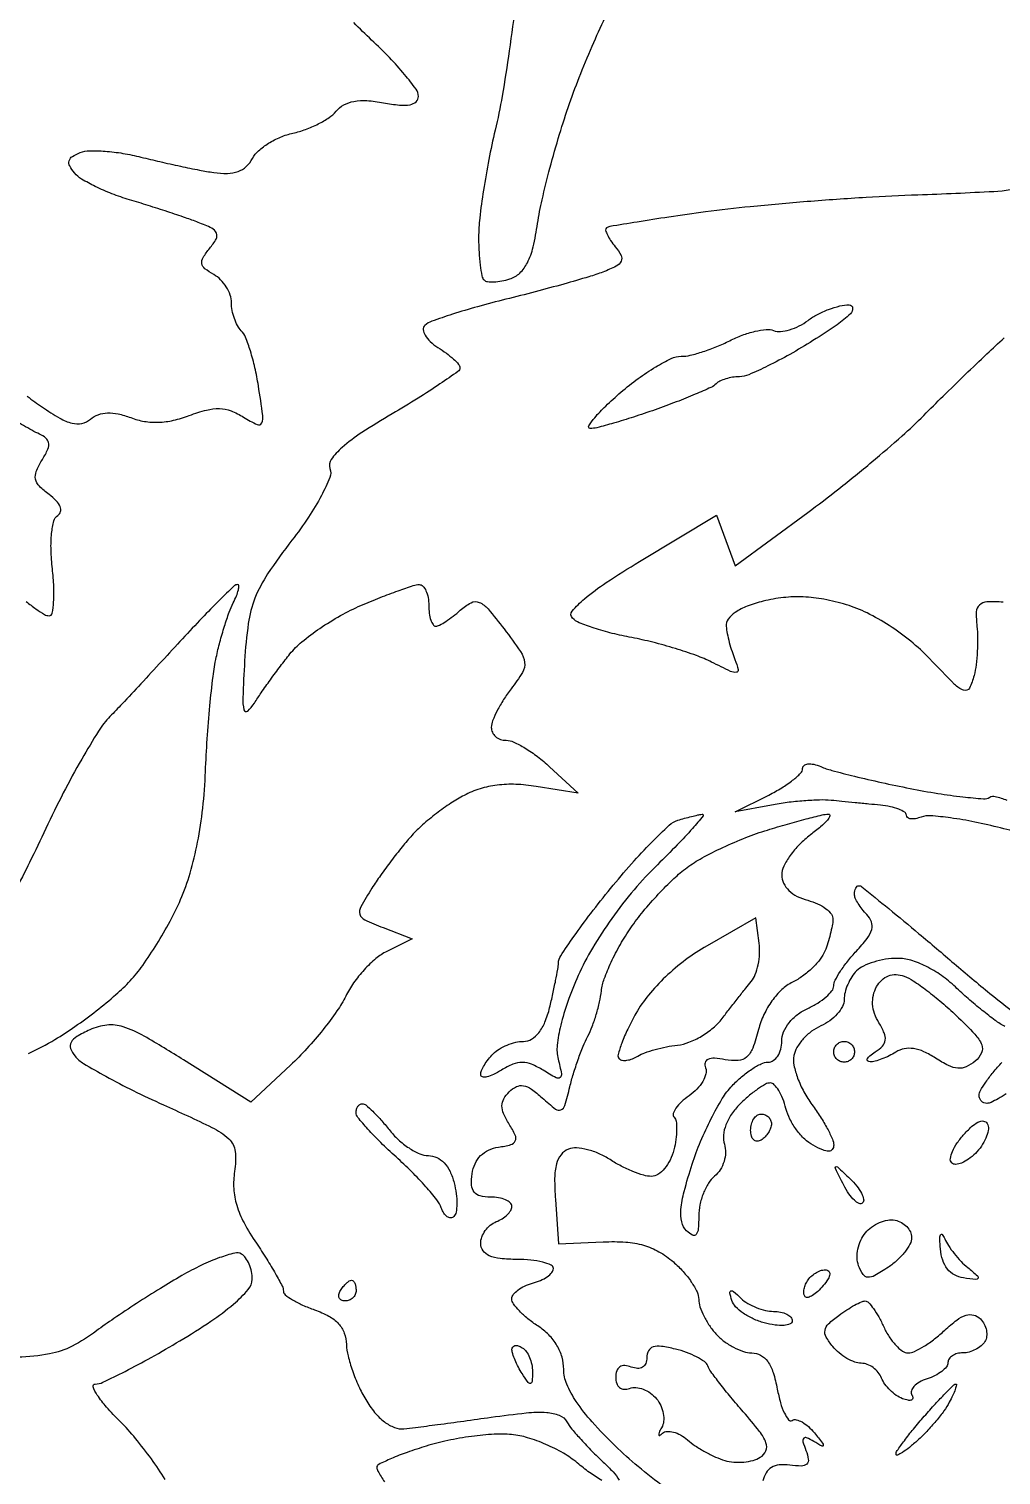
# Model space of a CAD drawing. Extents: x 0 to 102, y 0 to 135.
# Drawn here: x 80.16 to 88.08, y 54.76 to 66.54 of the extents above; entities that cross this region are included whole.
import ezdxf

# ---------------------------------------------------------------- set-up
doc = ezdxf.new("R2010")
doc.units = 0
doc.header["$MEASUREMENT"] = 0

msp = doc.modelspace()

# ---------------------------------------------------------------- linework, layer by layer
for points in [[(84.123357, 66.756295, -0.0067), (84.071651, 66.361693, -0.006778), (84.013039, 65.992021, -0.015524), (83.956498, 65.715715, 0.010506), (83.904886, 65.475779, 0.009404), (83.861283, 65.224874, 0.009476), (83.830639, 64.998086, 0.028847), (83.82168, 64.842925, 0.013515), (83.824919, 64.7231, 0.018131), (83.834718, 64.614901, 0.015411), (83.848668, 64.527003, 0.150415), (83.866065, 64.494135, 0.167242), (83.894092, 64.480459, 0.040651), (83.946287, 64.478302, 0.03721), (84.009882, 64.485605, 0.029661), (84.076836, 64.50256, 0.114569), (84.15754, 64.550441, 0.086287), (84.218937, 64.633765, 0.057941), (84.265665, 64.762926, 0.02108), (84.302342, 64.954435, -0.020014), (84.338938, 65.147746, -0.008294), (84.403135, 65.405931, -0.00819), (84.481159, 65.680709, -0.010461), (84.562449, 65.931053, -0.010888), (84.653328, 66.174955, -0.00906), (84.760224, 66.430232, -0.009171), (84.866652, 66.660455, -0.024386)], [(80.143439, 63.546076, 0.005771), (80.267232, 63.457994, 0.020329), (80.40898, 63.367892, 0.069798), (80.509774, 63.326907, 0.11475), (80.588918, 63.325457, 0.121226), (80.658791, 63.359334, -0.085825), (80.722591, 63.39599, -0.078128), (80.797138, 63.410662, -0.064518), (80.884646, 63.402723, -0.036013), (80.987274, 63.371949, 0.049911), (81.098741, 63.341869, 0.050114), (81.213804, 63.33453, 0.046747), (81.334963, 63.350354, 0.034419), (81.464664, 63.389357, -0.027405), (81.604829, 63.433659, -0.070314), (81.710284, 63.445405, -0.082669), (81.804432, 63.426866, -0.049755), (81.906739, 63.376328, 0.027086), (82.017251, 63.315368, 0.416767), (82.054361, 63.328488, 0.145909), (82.063719, 63.389806, 0.005025), (82.027509, 63.632052, 0.016349), (81.99912, 63.778776, 0.019246), (81.962424, 63.915453, 0.018473), (81.923134, 64.027329, 0.102885), (81.88847, 64.08027, -0.073242), (81.857692, 64.121733, -0.038627), (81.831779, 64.180529, -0.037413), (81.814111, 64.246124, -0.047114), (81.8082, 64.308716, 0.084415), (81.797553, 64.371332, 0.056373), (81.765884, 64.436976, 0.055102), (81.719244, 64.49558, 0.069685), (81.664146, 64.537409, -0.039813), (81.59195, 64.585727, -0.189252), (81.567406, 64.627872, -0.178564), (81.57738, 64.677041, -0.03481), (81.631042, 64.751711, 0.044338), (81.683017, 64.827017, 0.237357), (81.685407, 64.875367, 0.175909), (81.646817, 64.915568, 0.023573), (81.537451, 64.963161, 0.008293), (81.434601, 65.000325, 0.003067), (81.28855, 65.049376, 0.003039), (81.128473, 65.100971, 0.003657), (80.977351, 65.147456, -0.019656), (80.834404, 65.196483, -0.020976), (80.698882, 65.255652, -0.021108), (80.587267, 65.316022, -0.085219), (80.528667, 65.366191, -0.05219), (80.490595, 65.423246, -0.191354), (80.486085, 65.46563, -0.186132), (80.511921, 65.500318, -0.04908), (80.5749, 65.531874, -0.087627), (80.651648, 65.546761, -0.022665), (80.778078, 65.543153, -0.022348), (80.924125, 65.52576, -0.02111), (81.070878, 65.495179, 0.005339), (81.224671, 65.458035, 0.004205), (81.391963, 65.420996, 0.004252), (81.547989, 65.389209, 0.010483), (81.663146, 65.369263, 0.041786), (81.775086, 65.36175, 0.083477), (81.862083, 65.377857, 0.100021), (81.928777, 65.418658, 0.082939), (81.979692, 65.484683, -0.08836), (82.02849, 65.546574, -0.0422), (82.109871, 65.607485, -0.040083), (82.208129, 65.658396, -0.045462), (82.309251, 65.690462, 0.033862), (82.411943, 65.720426, 0.029329), (82.514875, 65.765193, 0.030435), (82.603447, 65.817057, 0.071995), (82.66007, 65.868174, -0.09539), (82.723466, 65.92027, -0.079956), (82.805699, 65.949182, -0.061511), (82.911533, 65.955077, -0.029565), (83.046616, 65.93792, 0.020739), (83.177449, 65.918953, 0.070617), (83.263293, 65.922259, 0.141616), (83.312072, 65.94648, 0.210157), (83.331, 65.989523, 0.158573), (83.311793, 66.048562, 0.015715), (83.219169, 66.167788, 0.018573), (83.096112, 66.305558, 0.013699), (82.9503, 66.449, -0.01187), (82.804469, 66.591416, -0.016544)], [(88.285278, 65.253312, -0.047179), (88.018735, 65.213329, -0.005194), (87.400912, 65.18599, 0.006794), (86.978326, 65.165935, 0.004621), (86.498105, 65.132143, 0.004657), (86.03516, 65.090922, 0.009323), (85.670372, 65.048132, 0.002447), (85.371202, 65.00588, 0.003808), (85.113788, 64.966234, 0.001173), (84.891253, 64.929687, 0.121493), (84.862894, 64.917465, 0.304737), (84.856774, 64.899624, 0.045754), (84.870537, 64.862219, 0.038474), (84.897371, 64.81545, 0.02373), (84.93554, 64.764747, -0.053117), (84.982299, 64.694393, -0.237942), (84.982935, 64.646394, -0.165459), (84.9426, 64.605774, -0.024416), (84.835028, 64.558745, -0.018341), (84.719275, 64.519531, -0.004018), (84.517328, 64.461038, -0.004178), (84.282529, 64.397182, -0.004001), (84.043283, 64.336301, 0.007466), (83.813711, 64.276185, 0.010105), (83.608288, 64.214604, 0.007393), (83.439405, 64.157464, 0.102064), (83.384476, 64.124204, 0.228341), (83.370816, 64.089391, 0.114522), (83.385252, 64.04323, 0.07611), (83.426928, 63.992017, 0.044413), (83.490226, 63.944196, -0.019825), (83.558843, 63.897464, -0.026678), (83.616768, 63.849571, -0.025875), (83.659163, 63.806271, -0.182769), (83.6694, 63.7792, -0.242956), (83.653648, 63.748697, -0.004917), (83.507016, 63.646733, -0.010455), (83.328485, 63.530563, -0.006693), (83.116603, 63.402813, 0.01236), (82.869668, 63.250087, 0.035805), (82.709831, 63.128527, 0.054515), (82.620385, 63.030585, 0.254697), (82.610647, 62.957459, -0.191818), (82.60972, 62.883989, -0.023934), (82.540511, 62.736796, -0.025088), (82.435907, 62.561313, -0.017354), (82.301127, 62.373482, 0.016359), (82.103024, 62.098557, 0.054439), (81.999774, 61.901636, 0.058468), (81.945292, 61.69462, 0.020975), (81.915223, 61.390636, 0.003962), (81.900534, 61.089417, 0.067155), (81.909774, 60.990674, 0.568089), (81.940094, 60.980957, 0.073263), (81.99499, 61.045945, -0.012251), (82.049566, 61.129309, -0.005488), (82.125176, 61.236317, -0.005429), (82.20762, 61.347751, -0.007346), (82.284678, 61.446527, -0.051422), (82.381716, 61.544625, -0.022222), (82.528891, 61.65504, -0.021708), (82.697259, 61.759616, -0.026865), (82.862742, 61.841332, -0.006526), (83.020717, 61.906621, -0.008619), (83.166398, 61.961725, -0.006518), (83.289157, 62.003958, -0.079746), (83.338014, 62.0118, -0.204743), (83.367669, 61.999125, -0.083455), (83.392809, 61.962097, -0.063693), (83.409901, 61.907371, -0.043906), (83.4156, 61.8426, 0.031849), (83.419733, 61.777783, 0.049155), (83.432282, 61.723102, 0.063179), (83.45057, 61.685243, 0.253904), (83.472389, 61.6734, 0.122956), (83.502873, 61.681012, 0.021326), (83.554459, 61.711376, 0.022059), (83.613174, 61.753185, 0.018173), (83.672031, 61.802681, -0.062868), (83.759811, 61.864031, -0.225615), (83.826336, 61.866735, -0.116895), (83.898757, 61.813274, -0.012638), (84.029933, 61.650021, -0.012006), (84.163831, 61.465444, -0.122975), (84.196721, 61.377762, -0.166904), (84.178852, 61.296566, -0.026981), (84.085971, 61.16119, 0.021807), (84.02497, 61.074221, 0.023202), (83.973119, 60.98401, 0.023598), (83.936024, 60.902718, 0.091028), (83.925081, 60.84855, 0.115732), (83.93379, 60.808217, 0.102373), (83.959749, 60.773864, 0.095121), (83.99909, 60.750815, 0.08528), (84.045741, 60.7428, -0.109435), (84.107993, 60.72901, -0.027308), (84.200463, 60.679616, -0.02659), (84.302524, 60.610035, -0.023971), (84.400374, 60.527704), (84.632466, 60.312609), (84.290595, 60.367276, 0.030024), (84.123755, 60.383769, 0.040551), (83.972334, 60.377322, 0.043665), (83.83324, 60.347546, 0.045387), (83.703312, 60.29431, 0.027117), (83.59631, 60.231068, 0.01671), (83.477363, 60.145892, 0.016743), (83.365077, 60.053532, 0.028628), (83.278747, 59.968288, 0.013514), (83.199502, 59.875619, 0.007818), (83.109043, 59.760213, 0.007809), (83.021849, 59.641513, 0.012993), (82.952609, 59.538535, 0.014042), (82.862038, 59.386714, 0.198886), (82.854795, 59.325167, 0.219104), (82.893587, 59.279749, 0.017302), (83.043586, 59.216698), (83.281547, 59.126225), (83.073623, 59.022715, 0.059827), (82.984786, 58.964332, 0.031678), (82.889501, 58.872991, 0.031014), (82.802626, 58.765823, 0.04162), (82.7388, 58.65837, -0.038982), (82.667685, 58.537197, -0.016357), (82.55447, 58.385568, -0.016067), (82.422234, 58.230534, -0.020115), (82.289493, 58.095964), (81.967086, 57.794394), (81.418528, 58.138338, 0.008418), (81.098073, 58.331825, 0.054027), (80.925239, 58.408679, 0.104866), (80.793613, 58.422085, 0.080185), (80.653676, 58.383733, 0.025764), (80.547385, 58.328525, 0.133096), (80.501413, 58.281644, 0.220421), (80.49754, 58.231482, 0.084168), (80.533499, 58.169369, 0.084406), (80.603025, 58.109651, 0.009438), (80.784503, 58.005172, 0.011255), (81.00726, 57.888923, 0.008906), (81.253009, 57.773029, -0.006245), (81.648561, 57.589056, -0.076048), (81.786162, 57.494992, -0.17852), (81.837762, 57.392405, -0.068506), (81.83386, 57.230347, 0.054751), (81.826604, 57.089527, 0.05905), (81.850655, 56.954188, 0.049985), (81.910245, 56.810742, 0.02566), (82.011259, 56.64409, -0.008575), (82.095506, 56.515244, -0.011731), (82.166592, 56.396241, -0.00862), (82.22144, 56.29531, -0.120713), (82.2312, 56.25547, 0.23013), (82.245889, 56.225245, 0.030896), (82.305754, 56.183915, 0.030559), (82.387779, 56.141067, 0.021218), (82.485, 56.102477, -0.040927), (82.6016, 56.050792, -0.082465), (82.6806, 55.989023, -0.098334), (82.726835, 55.913033, -0.079875), (82.744983, 55.819251, 0.053246), (82.757847, 55.726719, 0.022903), (82.793568, 55.607154, 0.02235), (82.843613, 55.482153, 0.027464), (82.901695, 55.3707, 0.038579), (82.974789, 55.266661, 0.057271), (83.054914, 55.189461, 0.069502), (83.136155, 55.143632, 0.119333), (83.212762, 55.133048, 0.006753), (83.306413, 55.143747, 0.001101), (83.487675, 55.167346, 0.001213), (83.700896, 55.19611, 0.001068), (83.9232, 55.227132, -0.008964), (84.209978, 55.262545, -0.041722), (84.3765, 55.266132, -0.081678), (84.479228, 55.242636, -0.164522), (84.541306, 55.188849, 0.040169), (84.582226, 55.130425, 0.010876), (84.656166, 55.044929, 0.010936), (84.744623, 54.951238, 0.011147), (84.836541, 54.862114, -0.020344), (84.916998, 54.781181, -0.048351), (84.967978, 54.713439, -0.115838)], [(88.094869, 61.868272, 0.027328), (87.962981, 61.870274, 0.177007), (87.902483, 61.845417, 0.202164), (87.876758, 61.789563, 0.036953), (87.881548, 61.6734, -0.026363), (87.887477, 61.578466, -0.016739), (87.884838, 61.467679, -0.01681), (87.874912, 61.3588, -0.02966), (87.858415, 61.270072, -0.058555), (87.820274, 61.168775, -0.38182), (87.773569, 61.150969, -0.106203), (87.700011, 61.198832, -0.00516), (87.495567, 61.408822, 0.031113), (87.342707, 61.550342, 0.027539), (87.167325, 61.678115, 0.028416), (86.986579, 61.781062, 0.042758), (86.817938, 61.847534, 0.026189), (86.635384, 61.89175, 0.035576), (86.467001, 61.911054, 0.037499), (86.304856, 61.905873, 0.034823), (86.141138, 61.87667, 0.029171), (86.009907, 61.835432, 0.057958), (85.913287, 61.785305, 0.082692), (85.85484, 61.729824, 0.187067), (85.838452, 61.672086, 0.027489), (85.847191, 61.613579, 0.013694), (85.864323, 61.540616, 0.01355), (85.886249, 61.465804, 0.019391), (85.910019, 61.400885, -0.03261), (85.93743, 61.319416, -0.459075), (85.922028, 61.296969, -0.137989), (85.87488, 61.304848, -0.005728), (85.719585, 61.38011, 0.02876), (85.59562, 61.433289, 0.012477), (85.425422, 61.490216, 0.012299), (85.240965, 61.541909, 0.015988), (85.069593, 61.579631, -0.015), (84.910436, 61.614335, -0.017869), (84.762788, 61.656859, -0.016848), (84.64205, 61.700912, -0.100803), (84.586494, 61.737666, -0.387731), (84.583877, 61.794999, -0.043705), (84.683894, 61.8958, -0.029829), (84.861505, 62.028678, -0.010369), (85.132158, 62.199091), (85.761176, 62.577162), (85.836238, 62.370801), (85.9113, 62.16444), (86.5035, 62.59949, 0.008935), (86.756078, 62.792086, 0.006843), (87.025438, 63.011255, 0.006925), (87.271982, 63.223405, 0.016227), (87.448709, 63.39032, -0.003187), (87.605881, 63.54672, -0.002163), (87.786746, 63.722884, -0.002179), (87.962874, 63.891478, -0.004367), (88.10376, 64.022847, 0.013257)], [(80.135478, 61.874093, 0.020217), (80.215448, 61.813264, 0.018597), (80.284988, 61.768429, 0.134675), (80.323005, 61.758, 0.362293), (80.34765, 61.778555, 0.028174), (80.359087, 61.870223, 0.028222), (80.360489, 61.99356, 0.016795), (80.348944, 62.140037, -0.021082), (80.338106, 62.294426, -0.032206), (80.342999, 62.42855, -0.035056), (80.36079, 62.531613, -0.196524), (80.393057, 62.57595, 0.192083), (80.41578, 62.606617, 0.165678), (80.412949, 62.646846, 0.09584), (80.380865, 62.694796, 0.039676), (80.321476, 62.745912, -0.039545), (80.243224, 62.81323, -0.143509), (80.2123, 62.870342, -0.149409), (80.217727, 62.933705, -0.044076), (80.262379, 63.021575, 0.027284), (80.307446, 63.10335, 0.115335), (80.319546, 63.157594, 0.186185), (80.303822, 63.197154, 0.096404), (80.260268, 63.22905, -0.01619), (80.198644, 63.260529, -0.001908), (80.064138, 63.335494, -0.002283)], [(80.153752, 58.191958, 0.027225), (80.37, 58.305336, 0.018231), (80.532741, 58.410521, 0.013046), (80.707076, 58.539332, 0.0132), (80.866922, 58.670945, 0.027393), (80.982891, 58.783397, 0.032175), (81.084608, 58.908745, 0.015469), (81.19922, 59.08125, 0.015268), (81.308096, 59.269234, 0.021099), (81.393275, 59.444566, 0.031856), (81.47146, 59.661202, 0.022685), (81.532136, 59.912073, 0.020922), (81.574196, 60.190172, 0.017311), (81.596244, 60.489, -0.007149), (81.610369, 60.753639, -0.00666), (81.632308, 61.024095, -0.006654), (81.658204, 61.263894, -0.022361), (81.684226, 61.4196, -0.012375), (81.713975, 61.543821, -0.010806), (81.751091, 61.67221, -0.010929), (81.789693, 61.786818, -0.031436), (81.823093, 61.86375, 0.021245), (81.849145, 61.920561, 0.04082), (81.864224, 61.96831, 0.061485), (81.867584, 62.001309, 0.407976), (81.856867, 62.0118, 0.193994), (81.830075, 62.000999, 0.002974), (81.708245, 61.882295, 0.00747), (81.568089, 61.739907, 0.004813), (81.40974, 61.57093, -0.000922), (81.240944, 61.387971, -0.00088), (81.068877, 61.202811, -0.000872), (80.916365, 61.039842, -0.003151), (80.818417, 60.936852, 0.051305), (80.725967, 60.818733, 0.010256), (80.58795, 60.589039, 0.010745), (80.437896, 60.313754, 0.009837), (80.295155, 60.024122, -0.004112), (80.163113, 59.748278, -0.006641), (80.0457, 59.515959, -0.001941)], [(88.279006, 59.979461, -0.006967), (88.074718, 60.028775, 0.012644), (87.864216, 60.077066, 0.015987), (87.667356, 60.110504, 0.01409), (87.502814, 60.12836, 0.112048), (87.4276, 60.117512, -0.042769), (87.381452, 60.104196, -0.079178), (87.342567, 60.102741, -0.127946), (87.31702, 60.1128, -0.239731), (87.3072, 60.132105, 0.257972), (87.293462, 60.15696, 0.047859), (87.245072, 60.181254, 0.040672), (87.176726, 60.201526, 0.026849), (87.0957, 60.21405, 0.000375), (87.000888, 60.223459, 0.000238), (86.890413, 60.234286, 0.000239), (86.781944, 60.244812, 0.000443), (86.69385, 60.25324, 0.030724), (86.600271, 60.256335, 0.012356), (86.472436, 60.249543, 0.012172), (86.334714, 60.235429, 0.015076), (86.2074, 60.215324), (85.9113, 60.159368), (86.18625, 60.297233, 0.02122), (86.291552, 60.35575, 0.029165), (86.380433, 60.417601, 0.029107), (86.445199, 60.474919, 0.199622), (86.4612, 60.5134, -0.235251), (86.473405, 60.537905, -0.136577), (86.50469, 60.550224, -0.082928), (86.552497, 60.547264, -0.043641), (86.60925, 60.5288, 0.035202), (86.699082, 60.497891, 0.005276), (86.884055, 60.450569, 0.005906), (87.104111, 60.399486, 0.005065), (87.336856, 60.350813, 0.00878), (87.563953, 60.309849, 0.012585), (87.766612, 60.28217, 0.008457), (87.935025, 60.266351, 0.158896), (87.986011, 60.278743, -0.203687), (88.030158, 60.285492, -0.025237), (88.125114, 60.256051, -0.0265)], [(85.336839, 54.655768, -0.014766), (85.121183, 54.825371, -0.019075), (84.934207, 54.994084, -0.016714), (84.747025, 55.189013, -0.034972), (84.617862, 55.354824, -0.046004), (84.540256, 55.496904, -0.102352), (84.5154, 55.617057, 0.070561), (84.501259, 55.716763, 0.064399), (84.459819, 55.812005, 0.060928), (84.392927, 55.898066, 0.052129), (84.3039, 55.97068, -0.025355), (84.22293, 56.029808, -0.0317), (84.154528, 56.092871, -0.033145), (84.10568, 56.151299, -0.158833), (84.0924, 56.19205, -0.169265), (84.104572, 56.226976, -0.064106), (84.142102, 56.263518, -0.054041), (84.196854, 56.296044, -0.043098), (84.2616, 56.319087, 0.038887), (84.32636, 56.341524, 0.050447), (84.381097, 56.372289, 0.059916), (84.41885, 56.406248, 0.181596), (84.4308, 56.438067, 0.294626), (84.412137, 56.46699, 0.044402), (84.343821, 56.490847, 0.038003), (84.248175, 56.507389, 0.023827), (84.1347, 56.5128, -0.025232), (83.99754, 56.519726, -0.078042), (83.908089, 56.543204, -0.13391), (83.857475, 56.584023, -0.15776), (83.8386, 56.642355, -0.088478), (83.848082, 56.695522, -0.06652), (83.875877, 56.748158, -0.065663), (83.916989, 56.792305, -0.081035), (83.9655, 56.820606, 0.048303), (84.014043, 56.844835, 0.053891), (84.055123, 56.87719, 0.061199), (84.08321, 56.912373, 0.13875), (84.0924, 56.944851, 0.214415), (84.079411, 56.973749, 0.079811), (84.040969, 56.998208, 0.060708), (83.984351, 57.014863, 0.041231), (83.917316, 57.0204, -0.058734), (83.833825, 57.030242, -0.170392), (83.785638, 57.061278, -0.155275), (83.764794, 57.117861, -0.046519), (83.769266, 57.21075, -0.07118), (83.793197, 57.292983, -0.088877), (83.838199, 57.358394, -0.089499), (83.902829, 57.403795, -0.073286), (83.983916, 57.427776, 0.028915), (84.084826, 57.448131, 0.224205), (84.120695, 57.478219, 0.222565), (84.120399, 57.525193, 0.0285), (84.070634, 57.616014, -0.035323), (84.025584, 57.70096, -0.105338), (84.01212, 57.765035, -0.129489), (84.02706, 57.821122, -0.066979), (84.071369, 57.879209, -0.084663), (84.129832, 57.920636, -0.158894), (84.186648, 57.928202, -0.109449), (84.251822, 57.900587, -0.029196), (84.340206, 57.829525, 0.016061), (84.448053, 57.738049, 0.269959), (84.492593, 57.731592, 0.229991), (84.524809, 57.767209, 0.012026), (84.565408, 57.920354, -0.015526), (84.594052, 58.025431, -0.011118), (84.632301, 58.141072, -0.011243), (84.673701, 58.249695, -0.023569), (84.711684, 58.3317, 0.030165), (84.74713, 58.410951, 0.017408), (84.780549, 58.509985, 0.017354), (84.807268, 58.612095, 0.027707), (84.822152, 58.701029, -0.060716), (84.845324, 58.799236, -0.020806), (84.901631, 58.934443, -0.020328), (84.97678, 59.079906, -0.022129), (85.061556, 59.214597, -0.021116), (85.162344, 59.347663, -0.014983), (85.285886, 59.4884, -0.015162), (85.412171, 59.615873, -0.03079), (85.520211, 59.706542, -0.034746), (85.64179, 59.783987, -0.015311), (85.812113, 59.869883, -0.015067), (85.998982, 59.950291, -0.019575), (86.174876, 60.011931, -0.004635), (86.339306, 60.060757, -0.005941), (86.491567, 60.102486, -0.004654), (86.619652, 60.134688, -0.049802), (86.6727, 60.142027, -0.52239), (86.683571, 60.127607, -0.099978), (86.664108, 60.093308, -0.03814), (86.608313, 60.038209, -0.015473), (86.52465, 59.971664, 0.038383), (86.43563, 59.893946, 0.03935), (86.360341, 59.80414, 0.042447), (86.308199, 59.715996, 0.112812), (86.292, 59.645115, 0.111829), (86.306957, 59.579078, 0.088472), (86.349731, 59.519409, 0.076224), (86.417127, 59.471273, 0.055594), (86.5035, 59.43906, -0.044448), (86.583995, 59.411061, -0.057405), (86.651125, 59.370979, -0.069572), (86.695925, 59.325595, -0.176047), (86.709054, 59.281838, -0.034688), (86.702633, 59.231307, -0.014072), (86.687218, 59.163606, -0.013845), (86.666494, 59.091454, -0.017131), (86.64307, 59.025582, -0.072038), (86.605526, 58.959971, -0.035249), (86.540845, 58.88828, -0.034054), (86.461746, 58.821897, -0.041785), (86.37938, 58.771782, 0.073026), (86.292403, 58.711138, 0.048264), (86.211964, 58.619364, 0.045667), (86.146041, 58.507354, 0.046871), (86.102224, 58.386194, -0.024648), (86.055052, 58.235104, -0.121825), (86.005512, 58.16181, -0.171109), (85.936911, 58.133206, -0.061323), (85.829684, 58.140336, 0.029228), (85.742309, 58.151798, 0.118194), (85.689666, 58.143124, 0.246363), (85.667473, 58.116186, 0.144086), (85.670907, 58.07347, -0.157468), (85.673563, 58.024359, -0.068896), (85.648126, 57.963502, -0.058413), (85.600538, 57.900926, -0.048266), (85.536821, 57.846439, 0.032413), (85.473763, 57.795882, 0.054342), (85.428942, 57.744943, 0.077053), (85.407338, 57.701253, 0.279671), (85.414398, 57.672402, -0.164727), (85.431063, 57.638671, -0.035113), (85.435185, 57.572446, -0.033182), (85.42914, 57.491328, -0.026302), (85.412248, 57.40504, -0.052779), (85.382042, 57.322638, -0.061463), (85.336382, 57.252885, -0.071526), (85.282985, 57.205519, -0.146742), (85.229912, 57.1896, -0.071976), (85.16649, 57.198777, -0.024398), (85.078263, 57.229609, -0.023681), (84.982778, 57.273671, -0.025093), (84.893777, 57.325802, 0.041976), (84.804449, 57.374154, 0.041635), (84.708059, 57.407064, 0.044886), (84.618979, 57.421081, 0.108617), (84.553451, 57.411176, 0.137416), (84.493144, 57.366319, 0.101574), (84.456368, 57.29128, 0.061909), (84.441242, 57.175197, 0.019525), (84.447048, 57.000024), (84.4731, 56.6397), (84.837371, 56.656186, -0.028469), (85.020016, 56.654049, -0.052529), (85.166141, 56.628427, -0.059552), (85.291037, 56.575989, -0.049849), (85.408421, 56.492879, -0.031589), (85.487554, 56.414774, -0.033613), (85.554459, 56.32885, -0.035736), (85.601256, 56.24767, -0.113355), (85.6152, 56.186955, 0.081928), (85.624978, 56.127682, 0.033887), (85.656329, 56.052428, 0.032384), (85.701629, 55.974617, 0.035914), (85.755212, 55.906111, 0.047556), (85.820025, 55.846908, 0.039596), (85.89882, 55.796846, 0.041246), (85.979037, 55.762514, 0.080665), (86.047478, 55.7514, -0.126413), (86.119465, 55.732904, -0.114247), (86.176822, 55.681524, -0.077207), (86.221269, 55.591516, -0.029793), (86.255143, 55.45604, 0.022742), (86.281098, 55.345647, 0.041907), (86.313587, 55.259377, 0.059837), (86.347169, 55.206221, 0.376796), (86.376291, 55.201309, -0.200598), (86.409804, 55.206636, -0.068339), (86.456598, 55.188229, -0.054917), (86.508384, 55.151183, -0.03969), (86.557364, 55.099729, -0.003799), (86.624004, 55.016274, -0.185789), (86.630158, 54.996298, -0.549482), (86.620088, 54.990831, -0.008746), (86.552573, 55.029939, 0.029588), (86.494502, 55.060419, 0.330888), (86.470496, 55.055179, 0.255003), (86.464454, 55.027831, 0.021122), (86.488466, 54.956372, -0.051435), (86.507956, 54.884164, -0.253696), (86.494529, 54.845726, -0.19162), (86.450693, 54.829267, -0.030035), (86.356878, 54.836744, 0.056545), (86.271658, 54.839011, 0.112414), (86.207684, 54.818501, 0.127145), (86.163872, 54.774542, 0.083896), (86.138379, 54.707503, 0.111824)], [(88.109931, 58.409758, -0.030052), (88.031342, 58.46051, -0.010502), (87.924531, 58.542468, -0.010386), (87.810494, 58.637795, -0.011942), (87.705819, 58.73355, 0.038021), (87.592287, 58.827023, 0.038899), (87.466743, 58.901434, 0.041753), (87.342409, 58.950205, 0.072718), (87.233012, 58.9662, 0.039092), (87.137365, 58.95871, 0.035153), (87.04049, 58.936378, 0.036925), (86.956322, 58.903669, 0.085438), (86.90112, 58.86468, 0.055269), (86.862252, 58.816118, 0.038719), (86.829421, 58.754142, 0.039129), (86.806991, 58.688981, 0.063413), (86.7996, 58.630941, -0.120437), (86.785733, 58.574205, -0.060637), (86.74383, 58.51303, -0.054948), (86.682356, 58.456976, -0.053837), (86.609744, 58.415211, 0.057033), (86.534902, 58.371527, 0.047865), (86.466889, 58.309682, 0.049985), (86.415312, 58.24002, 0.088033), (86.390035, 58.173234, 0.098549), (86.39083, 58.095697, 0.037009), (86.421065, 57.99083, 0.034892), (86.471906, 57.878329, 0.035625), (86.537591, 57.77481, -0.016587), (86.60551, 57.676267, -0.019561), (86.662886, 57.578607, -0.018802), (86.704523, 57.493386, -0.104595), (86.715, 57.443849, -0.160648), (86.703622, 57.409349, -0.236202), (86.675679, 57.395164, -0.1019), (86.625699, 57.405153, -0.022765), (86.546799, 57.442865, -0.069146), (86.478547, 57.492574, -0.04192), (86.412594, 57.567852, -0.041216), (86.358582, 57.655301, -0.056309), (86.326128, 57.741942, 0.031909), (86.300513, 57.821989, 0.043914), (86.266913, 57.889589, 0.051345), (86.230825, 57.936899, 0.207022), (86.198229, 57.951, 0.129027), (86.158526, 57.940581, 0.023867), (86.093983, 57.900026, 0.024194), (86.02124, 57.843907, 0.019982), (85.949272, 57.777472, 0.046399), (85.881755, 57.696109, 0.058638), (85.836394, 57.609571, 0.066821), (85.816495, 57.525422, 0.101875), (85.824283, 57.451017, -0.084741), (85.833636, 57.383796, -0.067304), (85.821562, 57.311391, -0.066489), (85.790426, 57.243932, -0.078377), (85.74401, 57.191185, 0.081243), (85.694644, 57.134437, 0.044136), (85.653038, 57.05163, 0.042484), (85.624712, 56.957556, 0.051934), (85.6152, 56.866221, -0.017826), (85.611397, 56.759597, -0.155565), (85.59405, 56.716159, -0.363237), (85.564297, 56.71058, -0.068585), (85.516755, 56.746605, -0.141934), (85.477352, 56.81815, -0.076274), (85.470331, 56.919484, -0.044798), (85.495937, 57.066351, -0.01256), (85.562, 57.289956, -0.021112), (85.6303, 57.474421, -0.018552), (85.71665, 57.660768, -0.018953), (85.807238, 57.823126, -0.051886), (85.886691, 57.927531, -0.028153), (85.964226, 58.001271, -0.030657), (86.047469, 58.063604, -0.032192), (86.12463, 58.107483, -0.113664), (86.179847, 58.1202, 0.150494), (86.222618, 58.133372, 0.09853), (86.259055, 58.170435, 0.081633), (86.28363, 58.22583, 0.063747), (86.292, 58.291214, -0.099216), (86.307059, 58.366359, -0.068524), (86.351225, 58.441324, -0.06243), (86.419018, 58.50797, -0.056219), (86.5035, 58.558593, 0.031617), (86.584461, 58.601854, 0.03991), (86.652872, 58.652125, 0.044454), (86.700911, 58.701822, 0.171551), (86.715, 58.741677, -0.121361), (86.726234, 58.787277, -0.023719), (86.769344, 58.860768, -0.023914), (86.829177, 58.943565, -0.020155), (86.9, 59.025318, 0.024123), (86.987618, 59.128095, 0.095414), (87.024877, 59.201907, 0.158886), (87.022547, 59.263337, 0.108507), (86.9846, 59.32264, -0.030453), (86.946177, 59.366052, -0.031302), (86.913692, 59.413429, -0.032962), (86.890972, 59.457876, -0.102015), (86.8842, 59.49072, -0.050805), (86.886838, 59.516617, -0.07076), (86.894693, 59.538519, -0.090857), (86.906285, 59.553246, -0.18268), (86.919919, 59.5584, -0.172192), (86.944732, 59.549594, -0.000783), (87.162696, 59.372016, -0.003566), (87.409751, 59.167136, -0.002229), (87.696234, 58.9239, 0.006444), (87.987531, 58.680772, 0.009528), (88.24972, 58.475784, 0.005279)], [(88.119935, 57.861405, -0.019115), (88.054445, 57.821812, -0.018494), (87.997006, 57.79274, -0.097606), (87.96285, 57.784491, -0.108473), (87.938647, 57.788738, -0.10411), (87.918038, 57.802756, -0.099956), (87.904232, 57.824449, -0.092141), (87.8994, 57.850448, -0.133846), (87.909718, 57.888301, -0.018511), (87.954068, 57.95761, -0.020128), (88.014242, 58.03734, -0.015817), (88.085505, 58.118855, 0.010497)], [(81.267417, 54.719727, 0.017094), (81.155434, 54.887197, 0.016874), (81.026814, 55.053841, 0.023587), (80.900189, 55.193011, -0.015657), (80.790292, 55.310015, -0.033568), (80.714826, 55.408127, -0.059398), (80.680964, 55.474806, -0.521258), (80.696887, 55.4976, 0.111517), (80.761397, 55.512169, 0.006653), (80.94162, 55.600908, 0.009732), (81.154551, 55.714567, 0.007013), (81.387787, 55.849288, 0.013465), (81.640099, 56.009149, 0.028565), (81.824335, 56.148855, 0.034451), (81.945148, 56.26713, 0.183814), (81.9774, 56.351895, 0.052194), (81.970939, 56.413618, 0.048465), (81.951806, 56.4743, 0.051888), (81.92366, 56.525096, 0.102244), (81.89027, 56.556663, 0.203893), (81.834469, 56.565171, 0.023884), (81.711435, 56.527283, 0.025545), (81.563124, 56.465004, 0.01824), (81.40382, 56.381028, 0.007912), (81.229323, 56.27704, 0.005449), (81.034821, 56.153971, 0.005495), (80.850246, 56.031446, 0.011159), (80.7084, 55.930322, -0.041788), (80.50986, 55.806365, -0.071619), (80.325627, 55.74293, -0.041043), (80.068954, 55.715472, -0.006133)], [(84.824934, 54.711133, -0.02182), (84.725355, 54.776679, -0.018437), (84.625927, 54.854266, 0.043888), (84.512239, 54.934027, 0.02884), (84.369347, 55.005967, 0.029001), (84.220927, 55.060271, 0.048543), (84.090686, 55.086098, 0.040259), (83.949481, 55.088679, 0.018085), (83.764732, 55.070447, 0.017768), (83.569863, 55.036983, 0.02309), (83.39445, 54.991862, 0.010582), (83.240425, 54.940973, 0.016617), (83.110643, 54.890112, 0.010833), (83.007936, 54.843208, 0.287754), (82.9926, 54.818767, 0.133639), (83.001088, 54.787575, 0.00734), (83.054221, 54.700147, 0.010958)]]:
    msp.add_lwpolyline(points, format="xyb")
for points in [[(86.8419, 64.291399, -0.402869), (86.869141, 64.265438, -0.212287), (86.850471, 64.217988, -0.044118), (86.742955, 64.129362, -0.010088), (86.5458, 63.9999, -0.011647), (86.357827, 63.887844, -0.014479), (86.177834, 63.792917, -0.012784), (86.023924, 63.722182, -0.098054), (85.94655, 63.705711, 0.036743), (85.891149, 63.700839, 0.033817), (85.835457, 63.687871, 0.035549), (85.787388, 63.669367, 0.086937), (85.756461, 63.647661, -0.089357), (85.714584, 63.618569, -0.006699), (85.587221, 63.562376, -0.009096), (85.432226, 63.499762, -0.006785), (85.259159, 63.436161, -0.006347), (85.083787, 63.376893, -0.008275), (84.921782, 63.32737, -0.006398), (84.785489, 63.290043, -0.072795), (84.730148, 63.283976, -0.573261), (84.718971, 63.304749, -0.03925), (84.76751, 63.371896, -0.026191), (84.856915, 63.466578, -0.012582), (84.9807, 63.578818, -0.020129), (85.121425, 63.690561, -0.023163), (85.264419, 63.785176, -0.023094), (85.391498, 63.853292, -0.109837), (85.471351, 63.871741, 0.05579), (85.546538, 63.880787, 0.02002), (85.650624, 63.909731, 0.019571), (85.763161, 63.950862, 0.021932), (85.867842, 63.999301, -0.030079), (85.969682, 64.044428, -0.032442), (86.073688, 64.075703, -0.034341), (86.165536, 64.090393, -0.114584), (86.225618, 64.082035, 0.114369), (86.281062, 64.074297, 0.049334), (86.354793, 64.088299, 0.045324), (86.433719, 64.119536, 0.045001), (86.505927, 64.164543, -0.041213), (86.582177, 64.212873, -0.030391), (86.673413, 64.253813, -0.030997), (86.765057, 64.282067, -0.058184)], [(85.641989, 60.140786, -0.681819), (85.650268, 60.12616, -0.010426), (85.563722, 60.023955, -0.012361), (85.439663, 59.890308, -0.006406), (85.278528, 59.729283, 0.024336), (85.088705, 59.525477, 0.020146), (84.906588, 59.291278, 0.020554), (84.748822, 59.050242, 0.030526), (84.632924, 58.826214, 0.018283), (84.547929, 58.613307, 0.026993), (84.49055, 58.420527, 0.030898), (84.462172, 58.258653, 0.089657), (84.46976, 58.145687, -0.012229), (84.496713, 58.02597, -0.287712), (84.484912, 57.994928, -0.296875), (84.452251, 57.992637, -0.012776), (84.348325, 58.053906, 0.04016), (84.253752, 58.102898, 0.098769), (84.177424, 58.118434, 0.0996), (84.101375, 58.103441, 0.041287), (84.0078, 58.055233, -0.027713), (83.942846, 58.019509, -0.057717), (83.888302, 58.000698, -0.108741), (83.852487, 58.000691, -0.352148), (83.8386, 58.017963, -0.102051), (83.845447, 58.051159, -0.032952), (83.868421, 58.09609, -0.031293), (83.901268, 58.143986, -0.030437), (83.94012, 58.18788, -0.059928), (83.989632, 58.226759, -0.03905), (84.054576, 58.259578, -0.038981), (84.124034, 58.281976, -0.058569), (84.187198, 58.2894, 0.136386), (84.253631, 58.307864, 0.09245), (84.312683, 58.360347, 0.068698), (84.362294, 58.446462, 0.035976), (84.400521, 58.56435, 0.005701), (84.426745, 58.676225, 0.0063), (84.449505, 58.785013, 0.005889), (84.466659, 58.878297, 0.031918), (84.472116, 58.929443, -0.136057), (84.490284, 58.985598, -0.006995), (84.598659, 59.144912, -0.010706), (84.735735, 59.331831, -0.00753), (84.897523, 59.536367, -0.010217), (85.068245, 59.737125, -0.013429), (85.232539, 59.912774, -0.010907), (85.37547, 60.051404, -0.113172), (85.446, 60.09206, -0.007137), (85.499651, 60.107677, -0.006328), (85.555918, 60.122425, -0.006365), (85.606913, 60.134416, -0.019282)], [(86.107056, 59.090546), (86.0805, 59.295059), (85.683246, 59.06879, 0.031384), (85.508365, 58.954088, 0.029155), (85.344629, 58.815742, 0.030267), (85.205196, 58.666205, 0.044504), (85.103658, 58.518099, 0.015499), (85.037061, 58.390502, 0.023705), (84.988164, 58.275696, 0.020358), (84.957727, 58.182138, 0.271172), (84.966533, 58.148467, 0.164362), (84.991708, 58.136007, 0.068312), (85.030129, 58.136108, 0.057415), (85.074955, 58.147734, 0.046313), (85.119543, 58.169881, -0.051448), (85.175729, 58.197075, -0.019506), (85.258856, 58.223608, -0.019076), (85.35217, 58.245634, -0.022108), (85.442421, 58.259223, 0.06761), (85.535585, 58.282046, 0.040773), (85.637802, 58.332278, 0.040119), (85.733054, 58.400059, 0.0552), (85.80552, 58.47602, -0.002159), (85.868791, 58.55824, -0.001817), (85.936507, 58.644804, -0.001832), (85.998908, 58.723384, -0.005072), (86.043576, 58.778066, 0.083841), (86.076226, 58.834074, 0.040043), (86.099362, 58.914393, 0.038222), (86.110572, 59.004317, 0.044212)], [(87.288287, 58.820947, -0.058944), (87.362355, 58.783308, -0.014695), (87.473304, 58.704551, -0.014813), (87.595754, 58.606274, -0.014396), (87.713374, 58.500008, -0.012281), (87.865437, 58.347127, -0.091721), (87.920884, 58.261608, -0.212365), (87.919147, 58.195374, -0.108761), (87.867086, 58.128487, -0.066061), (87.794474, 58.082883, -0.127057), (87.727267, 58.070924, -0.097421), (87.650708, 58.092185, -0.028739), (87.544693, 58.153248, 0.037939), (87.449826, 58.205592, 0.069357), (87.365292, 58.230806, 0.085337), (87.289762, 58.229378, 0.093932), (87.221781, 58.202504, -0.026645), (87.167299, 58.171992, -0.023884), (87.107885, 58.146207, -0.02462), (87.052282, 58.128243, -0.065908), (87.0111, 58.122791, -0.187457), (86.991445, 58.130428, -0.34036), (86.988628, 58.146503, -0.103212), (87.009877, 58.172334, -0.027551), (87.0534, 58.203514, 0.060922), (87.111629, 58.251401, 0.159862), (87.134575, 58.299662, 0.133594), (87.126419, 58.358023, 0.037528), (87.083592, 58.440392, -0.054844), (87.047605, 58.515868, -0.067942), (87.032179, 58.592098, -0.071774), (87.038071, 58.66622, -0.072021), (87.064679, 58.73556, -0.077292), (87.106928, 58.789496, -0.09712), (87.160661, 58.823065, -0.0984), (87.222522, 58.833595, -0.081392)], [(86.7996, 58.2894, -0.099038), (86.831887, 58.282941, -0.097945), (86.859349, 58.264549, -0.097945), (86.877741, 58.237087, -0.099038), (86.8842, 58.2048, -0.099038), (86.877741, 58.172513, -0.097945), (86.859349, 58.145051, -0.097945), (86.831887, 58.126659, -0.099038), (86.7996, 58.1202, -0.099038), (86.767313, 58.126659, -0.097945), (86.739851, 58.145051, -0.097945), (86.721459, 58.172513, -0.099038), (86.715, 58.2048, -0.099038), (86.721459, 58.237087, -0.097945), (86.739851, 58.264549, -0.097945), (86.767313, 58.282941, -0.099038)], [(82.874674, 57.7818, -0.178474), (82.903022, 57.771349, -0.01616), (82.959757, 57.719672, -0.019372), (83.024853, 57.651315, -0.013928), (83.092315, 57.5703, 0.04057), (83.167344, 57.489375, 0.039628), (83.255015, 57.420928, 0.042447), (83.341768, 57.373668, 0.103865), (83.412569, 57.3588, -0.112451), (83.480108, 57.343416, -0.091586), (83.54017, 57.29957, -0.076873), (83.588627, 57.22936, -0.051233), (83.622046, 57.137317, -0.028168), (83.639069, 57.048603, -0.035522), (83.644268, 56.965189, -0.038324), (83.638459, 56.897321, -0.167553), (83.619635, 56.862367, -0.186336), (83.594043, 56.852255, -0.154098), (83.565829, 56.860918, -0.102201), (83.53889, 56.88907, -0.054987), (83.517913, 56.932515, 0.082418), (83.481993, 56.997579, 0.014297), (83.391449, 57.105626, 0.0152), (83.276578, 57.227341, 0.013092), (83.148795, 57.348243, -0.011197), (83.02414, 57.465294, -0.015852), (82.918985, 57.575323, -0.01191), (82.837973, 57.670103, -0.172536), (82.8234, 57.711078, -0.070815), (82.827247, 57.738106, -0.086346), (82.838462, 57.761025, -0.100255), (82.855121, 57.776349, -0.136792)], [(86.1228, 57.6972, -0.092995), (86.155095, 57.691141, -0.096318), (86.182549, 57.673815, -0.099231), (86.200923, 57.647967, -0.105429), (86.2074, 57.617593, -0.089642), (86.201199, 57.583281, -0.053229), (86.182549, 57.546011, -0.051032), (86.155161, 57.511605, -0.06081), (86.1228, 57.4857, -0.139169), (86.090682, 57.476568, -0.191142), (86.063051, 57.487517, -0.138808), (86.044398, 57.518639, -0.066118), (86.0382, 57.565307, -0.062283), (86.044506, 57.615738, -0.080552), (86.063051, 57.658456, -0.097988), (86.090535, 57.687046, -0.153634)], [(87.970506, 57.610782, -0.129334), (87.973591, 57.563026, -0.054211), (87.954337, 57.501011, -0.04872), (87.918013, 57.435571, -0.045359), (87.868934, 57.376677, -0.041062), (87.813116, 57.329344, -0.060515), (87.756791, 57.298548, -0.079566), (87.708467, 57.287707, -0.215045), (87.676333, 57.299867, -0.241472), (87.66521, 57.33441, -0.061832), (87.682288, 57.392517, -0.048987), (87.721047, 57.462259, -0.032614), (87.777905, 57.533972, -0.027845), (87.847859, 57.603114, -0.086315), (87.904183, 57.637777, -0.188805), (87.944464, 57.638029, -0.224167)], [(86.848132, 57.170464, -0.032763), (86.902951, 57.110769, -0.05091), (86.940969, 57.052181, -0.066521), (86.958419, 57.003013, -0.253633), (86.949469, 56.972869, -0.314606), (86.922151, 56.968016, -0.082345), (86.883287, 56.994498, -0.05386), (86.839134, 57.04684, -0.029819), (86.796572, 57.118904, -0.001975), (86.728731, 57.252484, -0.323466), (86.73121, 57.267875, -0.404836), (86.74497, 57.268096, -0.002294)], [(87.21482, 56.83252, -0.078389), (87.26628, 56.813927, -0.076755), (87.309938, 56.780296, -0.081616), (87.339313, 56.737205, -0.109298), (87.3495, 56.69116, -0.122216), (87.33632, 56.638046, -0.044818), (87.29389, 56.572719, -0.041112), (87.232626, 56.506664, -0.038694), (87.16019, 56.45004, -0.015938), (87.048556, 56.380941, -0.143865), (86.993316, 56.36762, -0.242072), (86.954506, 56.390055, -0.051353), (86.918075, 56.461949, -0.086034), (86.905803, 56.524162, -0.056284), (86.912341, 56.597159, -0.054753), (86.935535, 56.669275, -0.068142), (86.972705, 56.729006, -0.064229), (87.023803, 56.776588, -0.054426), (87.088143, 56.812812, -0.056793), (87.155361, 56.832911, -0.092096)], [(87.619245, 56.682, 0.045076), (87.649437, 56.625545, 0.02294), (87.696702, 56.560319, 0.022589), (87.752002, 56.497028, 0.031318), (87.807375, 56.445968, -0.007852), (87.886289, 56.37977, -0.323567), (87.89112, 56.359254, -0.334892), (87.873242, 56.348783, -0.008134), (87.7725, 56.362232, -0.087708), (87.698658, 56.387027, -0.100065), (87.641642, 56.434894, -0.089479), (87.603364, 56.505894, -0.056647), (87.58437, 56.598264, -0.01342), (87.579349, 56.678119, -0.108065), (87.58587, 56.71409, -0.576041), (87.599451, 56.715878, -0.063956)], [(82.786093, 56.3436, -0.210953), (82.800359, 56.337301, -0.081139), (82.812441, 56.318749, -0.061769), (82.820664, 56.291389, -0.042167), (82.8234, 56.259, -0.105053), (82.816542, 56.22672, -0.099167), (82.797082, 56.199251, -0.09642), (82.768007, 56.18084, -0.093332), (82.733807, 56.1744, -0.108972), (82.703779, 56.181023, -0.182303), (82.685891, 56.199251, -0.161196), (82.683259, 56.226674, -0.082592), (82.6965, 56.259, -0.029505), (82.719257, 56.291383, -0.035638), (82.744386, 56.318749, -0.038439), (82.768265, 56.338055, -0.151918)], [(86.645752, 56.4282, -0.176123), (86.673919, 56.417961, -0.256649), (86.683287, 56.393879, -0.110288), (86.66859, 56.353757, -0.030483), (86.628703, 56.299256, -0.030935), (86.584889, 56.252654, -0.05004), (86.541752, 56.219561, -0.066988), (86.505423, 56.203312, -0.274667), (86.482973, 56.209027, -0.161573), (86.472224, 56.23045, -0.069134), (86.472011, 56.262875, -0.058241), (86.481552, 56.300586, -0.04739), (86.500021, 56.337971, -0.0641), (86.528023, 56.372486, -0.051744), (86.565832, 56.401695, -0.053409), (86.607215, 56.421566, -0.085443)], [(85.959945, 56.19555, 0.056678), (86.013996, 56.15505, 0.037344), (86.083844, 56.120864, 0.037398), (86.157818, 56.097515, 0.057811), (86.22432, 56.0898, -0.048778), (86.282596, 56.084101, -0.068778), (86.331868, 56.067098, -0.088961), (86.365048, 56.042026, -0.188757), (86.3766, 56.012516, -0.30466), (86.359759, 55.987443, -0.078966), (86.309914, 55.975757, -0.053314), (86.236589, 55.97824, -0.030247), (86.149463, 55.995979, -0.042194), (86.059806, 56.028266, -0.043917), (85.978108, 56.074803, -0.048023), (85.915418, 56.12777, -0.119998), (85.885088, 56.179012, -0.018023), (85.868375, 56.241951, -0.415994), (85.877396, 56.256182, -0.237732), (85.899149, 56.250642, -0.010029)], [(86.97139, 56.1744, -0.213057), (86.998217, 56.162425, -0.027612), (87.038436, 56.112272, -0.028251), (87.081697, 56.043911, -0.020054), (87.122607, 55.9629, 0.037157), (87.167014, 55.88196, 0.044419), (87.22066, 55.813528, 0.050152), (87.275152, 55.76603, 0.155411), (87.321084, 55.7514, 0.111876), (87.373125, 55.763192, 0.027101), (87.451046, 55.805744, 0.026456), (87.537232, 55.865587, 0.023595), (87.620118, 55.9364, -0.026382), (87.718119, 56.019185, -0.08559), (87.79342, 56.058189, -0.141574), (87.855246, 56.05979, -0.13328), (87.910069, 56.028371, -0.075315), (87.941353, 55.985916, -0.073015), (87.959073, 55.935653, -0.077913), (87.960962, 55.885518, -0.109362), (87.946256, 55.843371, -0.082294), (87.915521, 55.808172, -0.053447), (87.870301, 55.778417, -0.052216), (87.818354, 55.758216, -0.066731), (87.767507, 55.7514, 0.062871), (87.720896, 55.745516, 0.08099), (87.68141, 55.728223, 0.098214), (87.654987, 55.702591, 0.15236), (87.6456, 55.672501, -0.170932), (87.633588, 55.638391, -0.057809), (87.595537, 55.600889, -0.049463), (87.540395, 55.566027, -0.039423), (87.475172, 55.53951, 0.048199), (87.413405, 55.513129, 0.080501), (87.368884, 55.47853, 0.117765), (87.348024, 55.441676, 0.211622), (87.352665, 55.407878, -0.132937), (87.36018, 55.382628, -0.316806), (87.349865, 55.367178, -0.145743), (87.320788, 55.364874, -0.039025), (87.275835, 55.37821, -0.060923), (87.224686, 55.405368, -0.041928), (87.174161, 55.447375, -0.042141), (87.131709, 55.49685, -0.064717), (87.104896, 55.546441, 0.078782), (87.078329, 55.592452, 0.065291), (87.037264, 55.631445, 0.066686), (86.988533, 55.65781, 0.090941), (86.939514, 55.6668, -0.089718), (86.885715, 55.676532, -0.043093), (86.822163, 55.706766, -0.040872), (86.759416, 55.750797, -0.046156), (86.707402, 55.802855, -0.042777), (86.653478, 55.880466, -0.179145), (86.644176, 55.935588, -0.157948), (86.672711, 55.987742, -0.031378), (86.755513, 56.056655, -0.014896), (86.821185, 56.101736, -0.018119), (86.88535, 56.139812, -0.016878), (86.94087, 56.167706, -0.108376)], [(84.177, 55.7937, -0.101161), (84.209319, 55.763276, -0.052761), (84.236368, 55.71475, -0.049393), (84.254525, 55.656957, -0.053738), (84.260305, 55.598357, -0.012098), (84.257624, 55.51778, -0.343021), (84.244737, 55.503036, -0.295079), (84.22517, 55.510903, -0.010223), (84.177, 55.5822, -0.021347), (84.145515, 55.635807, -0.021318), (84.118701, 55.691928, -0.021733), (84.099571, 55.742806, -0.074451), (84.093695, 55.777543, -0.157323), (84.100217, 55.799148, -0.195945), (84.117632, 55.810522, -0.128516), (84.14467, 55.808787, -0.058538)], [(85.42485, 55.782223, 0.024438), (85.310735, 55.804336, 0.10799), (85.242868, 55.7994, 0.202289), (85.205989, 55.769152, 0.121762), (85.1922, 55.713367, -0.091554), (85.183294, 55.665136, -0.16633), (85.157908, 55.634679, -0.153969), (85.117537, 55.624767, -0.075553), (85.0653, 55.636206, 0.077108), (85.012158, 55.647672, 0.163069), (84.971959, 55.636775, 0.166396), (84.946958, 55.604094, 0.08099), (84.9384, 55.551606, 0.083522), (84.946688, 55.502337, 0.142827), (84.970633, 55.468586, 0.155741), (85.007266, 55.454755, 0.104989), (85.051746, 55.461805, -0.114058), (85.102939, 55.468981, -0.069343), (85.162769, 55.455204, -0.063752), (85.221756, 55.42358, -0.064745), (85.270529, 55.378256, -0.066321), (85.306126, 55.321513, -0.062802), (85.326445, 55.256378, -0.067398), (85.329128, 55.193064, -0.108177), (85.31282, 55.141756, 0.016838), (85.291754, 55.102223, 0.153067), (85.288828, 55.083145, 0.53414), (85.297308, 55.079174, 0.048433), (85.319821, 55.095935, -0.169862), (85.356636, 55.11151, -0.080183), (85.408657, 55.106485, -0.065324), (85.467367, 55.082572, -0.050473), (85.523735, 55.042491, 0.033245), (85.587222, 54.993977, 0.020281), (85.667909, 54.945007, 0.02029), (85.752191, 54.902792, 0.033614), (85.8267, 54.875038, 0.052796), (85.900346, 54.861341, 0.041414), (85.981632, 54.861699, 0.042673), (86.058039, 54.875009, 0.075821), (86.116527, 54.900369, 0.154881), (86.161867, 54.953871, 0.190456), (86.16312, 55.018827, 0.078054), (86.11058, 55.112117, 0.012958), (85.97826, 55.270939, -0.006873), (85.876858, 55.389683, -0.008628), (85.786329, 55.502602, -0.00714), (85.71366, 55.599343, -0.06504), (85.688433, 55.645514, 0.147199), (85.661543, 55.679984, 0.034403), (85.598246, 55.718552, 0.032574), (85.51618, 55.754547, 0.026992)], [(87.709716, 55.4976, -0.488007), (87.715851, 55.48974, -0.024587), (87.704963, 55.453832, -0.023975), (87.685123, 55.405771, -0.012989), (87.656413, 55.348603, -0.034807), (87.613409, 55.280161, -0.015614), (87.548091, 55.196311, -0.01537), (87.473261, 55.111636, -0.020188), (87.399636, 55.039391, -0.01366), (87.33166, 54.981171, -0.027711), (87.274604, 54.939961, -0.039405), (87.234169, 54.918324, -0.540916), (87.2226, 54.925889, -0.153538), (87.23168, 54.954761, -0.007713), (87.290262, 55.035989, -0.011789), (87.364691, 55.131137, -0.00821), (87.452939, 55.235101, -0.005317), (87.543133, 55.335709, -0.008219), (87.623382, 55.420491, -0.003509), (87.693063, 55.490732, -0.198128)]]:
    msp.add_lwpolyline(points, format="xyb", close=True)

doc.saveas('drawing.dxf')
